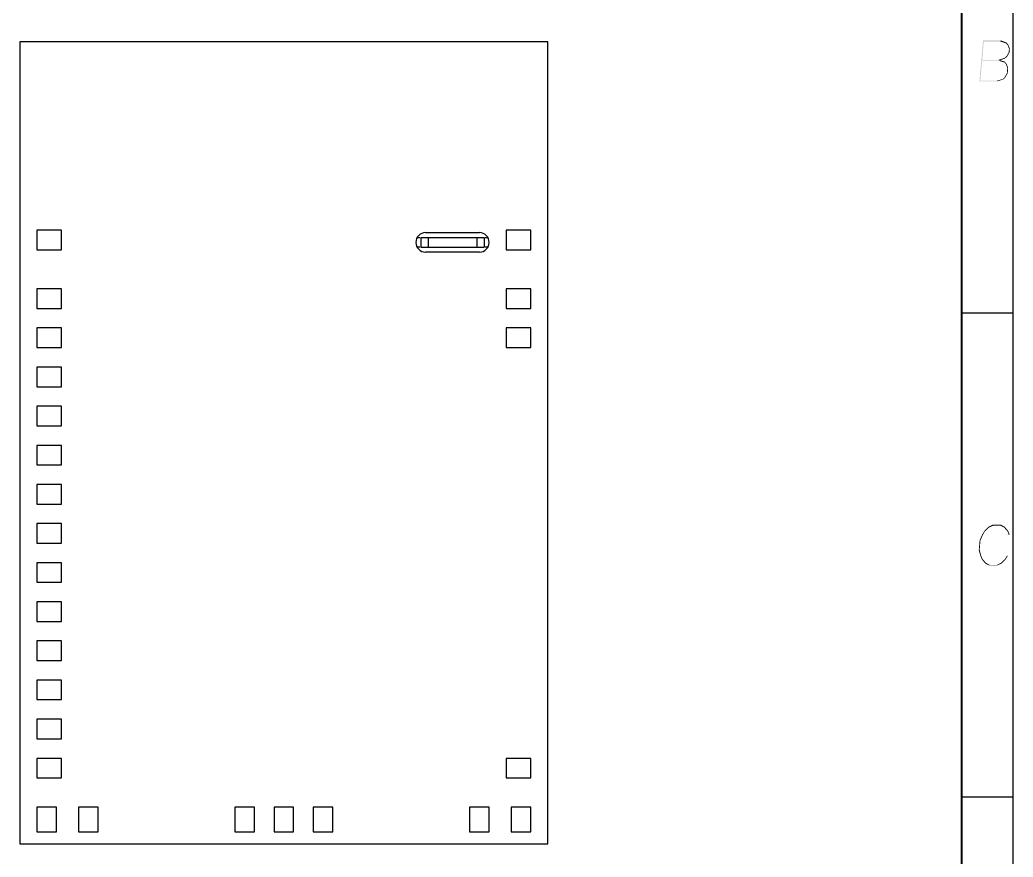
# Model space of a CAD drawing. Header units: millimetres. Extents: x 0 to 297, y 0 to 210.
# Drawn here: x 195.4 to 297, y 49.3 to 134.9 of the extents above; entities that cross this region are included whole.
import ezdxf

# ---------------------------------------------------------------- set-up
doc = ezdxf.new("R2010")
doc.units = ezdxf.units.MM
doc.header["$LTSCALE"] = 16.335
doc.layers.get('0').update_dxf_attribs({"linetype": 'CONTINUOUS'})

msp = doc.modelspace()

# ---------------------------------------------------------------- linework, layer by layer
at = {"color": 7, "linetype": 'Continuous'}
for p, q in [((297, 0), (297, 210)), ((195.412, 132.649), (195.412, 50.649)), ((249.412, 132.649), (195.412, 132.649)), ((249.412, 50.649), (249.412, 132.649)), ((197.162, 113.399), (197.162, 111.399)), ((199.662, 113.399), (197.162, 113.399)), ((199.662, 111.399), (199.662, 113.399)), ((236.912, 113.149), (242.412, 113.149)), ((245.162, 113.399), (245.162, 111.399)), ((247.662, 113.399), (245.162, 113.399)), ((247.662, 111.399), (247.662, 113.399)), ((236.037, 112.649), (236.311, 112.649)), ((236.412, 112.649), (236.412, 111.649)), ((236.412, 112.649), (242.912, 112.649)), ((242.912, 112.649), (242.912, 111.649)), ((243.012, 112.649), (243.287, 112.649)), ((197.162, 111.399), (199.662, 111.399)), ((236.311, 111.649), (236.037, 111.649)), ((236.412, 111.649), (242.912, 111.649)), ((242.412, 111.149), (236.912, 111.149)), ((243.287, 111.649), (243.012, 111.649)), ((245.162, 111.399), (247.662, 111.399)), ((197.162, 107.399), (197.162, 105.399)), ((199.662, 107.399), (197.162, 107.399)), ((199.662, 105.399), (199.662, 107.399)), ((247.662, 107.399), (245.162, 107.399)), ((245.162, 107.399), (245.162, 105.399)), ((247.662, 105.399), (247.662, 107.399)), ((197.162, 105.399), (199.662, 105.399)), ((245.162, 105.399), (247.662, 105.399)), ((291.734, 104.953), (297, 104.953)), ((197.162, 103.399), (197.162, 101.399)), ((199.662, 103.399), (197.162, 103.399)), ((199.662, 101.399), (199.662, 103.399)), ((247.662, 103.399), (245.162, 103.399)), ((245.162, 103.399), (245.162, 101.399)), ((247.662, 101.399), (247.662, 103.399)), ((197.162, 101.399), (199.662, 101.399)), ((245.162, 101.399), (247.662, 101.399)), ((197.162, 99.399), (197.162, 97.399)), ((199.662, 99.399), (197.162, 99.399)), ((199.662, 97.399), (199.662, 99.399)), ((197.162, 97.399), (199.662, 97.399)), ((197.162, 95.399), (197.162, 93.399)), ((199.662, 95.399), (197.162, 95.399)), ((199.662, 93.399), (199.662, 95.399)), ((197.162, 93.399), (199.662, 93.399)), ((197.162, 91.399), (197.162, 89.399)), ((199.662, 91.399), (197.162, 91.399)), ((199.662, 89.399), (199.662, 91.399)), ((197.162, 89.399), (199.662, 89.399)), ((197.162, 87.399), (197.162, 85.399)), ((199.662, 87.399), (197.162, 87.399)), ((199.662, 85.399), (199.662, 87.399)), ((197.162, 85.399), (199.662, 85.399)), ((197.162, 83.399), (197.162, 81.399)), ((199.662, 83.399), (197.162, 83.399)), ((199.662, 81.399), (199.662, 83.399)), ((197.162, 81.399), (199.662, 81.399)), ((197.162, 79.399), (197.162, 77.399)), ((199.662, 79.399), (197.162, 79.399)), ((199.662, 77.399), (199.662, 79.399)), ((197.162, 77.399), (199.662, 77.399)), ((197.162, 75.399), (197.162, 73.399)), ((199.662, 75.399), (197.162, 75.399)), ((199.662, 73.399), (199.662, 75.399)), ((197.162, 73.399), (199.662, 73.399)), ((197.162, 71.399), (197.162, 69.399)), ((199.662, 71.399), (197.162, 71.399)), ((199.662, 69.399), (199.662, 71.399)), ((197.162, 69.399), (199.662, 69.399)), ((197.162, 67.399), (197.162, 65.399)), ((199.662, 67.399), (197.162, 67.399)), ((199.662, 65.399), (199.662, 67.399)), ((197.162, 65.399), (199.662, 65.399)), ((199.662, 63.399), (197.162, 63.399)), ((197.162, 63.399), (197.162, 61.399)), ((199.662, 61.399), (199.662, 63.399)), ((197.162, 61.399), (199.662, 61.399)), ((199.662, 59.399), (197.162, 59.399)), ((197.162, 59.399), (197.162, 57.399)), ((199.662, 57.399), (199.662, 59.399)), ((247.662, 59.399), (245.162, 59.399)), ((245.162, 59.399), (245.162, 57.399)), ((247.662, 57.399), (247.662, 59.399)), ((197.162, 57.399), (199.662, 57.399)), ((245.162, 57.399), (247.662, 57.399)), ((291.734, 55.452), (297, 55.452)), ((199.162, 54.399), (197.162, 54.399)), ((197.162, 54.399), (197.162, 51.899)), ((199.162, 51.899), (199.162, 54.399)), ((203.412, 54.399), (201.412, 54.399)), ((201.412, 54.399), (201.412, 51.899)), ((203.412, 51.899), (203.412, 54.399)), ((219.412, 54.399), (217.412, 54.399)), ((217.412, 54.399), (217.412, 51.899)), ((219.412, 51.899), (219.412, 54.399)), ((223.412, 54.399), (221.412, 54.399)), ((221.412, 54.399), (221.412, 51.899)), ((223.412, 51.899), (223.412, 54.399)), ((227.412, 54.399), (225.412, 54.399)), ((225.412, 54.399), (225.412, 51.899)), ((227.412, 51.899), (227.412, 54.399)), ((243.412, 54.399), (241.412, 54.399)), ((241.412, 54.399), (241.412, 51.899)), ((243.412, 51.899), (243.412, 54.399)), ((247.662, 54.399), (245.662, 54.399)), ((245.662, 54.399), (245.662, 51.899)), ((247.662, 51.899), (247.662, 54.399)), ((197.162, 51.899), (199.162, 51.899)), ((201.412, 51.899), (203.412, 51.899)), ((217.412, 51.899), (219.412, 51.899)), ((221.412, 51.899), (223.412, 51.899)), ((225.412, 51.899), (227.412, 51.899)), ((241.412, 51.899), (243.412, 51.899)), ((245.662, 51.899), (247.662, 51.899)), ((195.412, 50.649), (249.412, 50.649))]:
    msp.add_line(p, q, dxfattribs=at)
at = {"color": 9, "linetype": 'Continuous'}
for p, q in [((237.162, 112.649), (237.162, 111.649)), ((242.162, 112.649), (242.162, 111.649))]:
    msp.add_line(p, q, dxfattribs=at)
at = {"color": 7, "linetype": 'Continuous', "const_width": 0.2}
msp.add_lwpolyline([(291.734, 204.558), (291.734, 5.348)], dxfattribs=at)
at = {"color": 7, "linetype": 'Continuous'}
for centre, start, end in [((236.912, 112.149), 90, 270), ((242.412, 112.149), 270, 90)]:
    msp.add_arc(centre, 1, start, end, dxfattribs=at)
for points in [[(293.999, 132.681), (293.555, 128.62), (293.921, 132.8)], [(293.999, 132.681), (293.836, 130.814), (293.555, 128.62)], [(293.921, 132.8), (295.729, 132.8), (293.999, 132.681)], [(295.689, 132.681), (293.999, 132.681), (295.729, 132.8)], [(295.689, 132.681), (295.729, 132.8), (296.304, 132.592)], [(296.304, 132.592), (296.266, 132.503), (295.689, 132.681)], [(296.266, 132.503), (296.304, 132.592), (296.493, 132.385)], [(296.493, 132.385), (296.429, 132.326), (296.266, 132.503)], [(296.429, 132.326), (296.493, 132.385), (296.664, 131.97)], [(296.664, 131.97), (296.573, 131.94), (296.429, 132.326)], [(296.384, 131.14), (296.137, 131.021), (296.33, 131.199)], [(296.137, 131.021), (296.384, 131.14), (296.159, 130.932)], [(296.628, 131.555), (296.33, 131.199), (296.542, 131.585)], [(296.33, 131.199), (296.628, 131.555), (296.384, 131.14)], [(296.542, 131.585), (296.573, 131.94), (296.664, 131.97)], [(296.542, 131.585), (296.664, 131.97), (296.628, 131.555)], [(293.836, 130.814), (293.828, 130.725), (293.555, 128.62)], [(293.828, 130.725), (293.649, 128.68), (293.555, 128.62)], [(295.526, 130.814), (295.671, 130.784), (293.828, 130.725)], [(293.836, 130.814), (295.526, 130.814), (293.828, 130.725)], [(295.518, 130.725), (293.828, 130.725), (295.671, 130.784)], [(295.518, 130.725), (295.671, 130.784), (296.133, 130.636)], [(296.133, 130.636), (296.095, 130.547), (295.518, 130.725)], [(296.159, 130.932), (295.526, 130.814), (296.137, 131.021)], [(295.526, 130.814), (296.159, 130.932), (295.671, 130.784)], [(296.095, 130.547), (296.133, 130.636), (296.322, 130.428)], [(296.322, 130.428), (296.258, 130.369), (296.095, 130.547)], [(296.258, 130.369), (296.322, 130.428), (296.493, 130.013)], [(296.493, 130.013), (296.402, 129.984), (296.258, 130.369)], [(296.198, 129.006), (295.947, 128.857), (296.143, 129.065)], [(296.441, 129.421), (296.143, 129.065), (296.352, 129.421)], [(296.143, 129.065), (296.441, 129.421), (296.198, 129.006)], [(296.352, 129.421), (296.402, 129.984), (296.493, 130.013)], [(296.352, 129.421), (296.493, 130.013), (296.441, 129.421)], [(293.649, 128.68), (295.339, 128.68), (293.555, 128.62)], [(295.363, 128.62), (293.555, 128.62), (295.339, 128.68)], [(295.972, 128.798), (295.339, 128.68), (295.947, 128.857)], [(295.339, 128.68), (295.972, 128.798), (295.363, 128.62)], [(295.947, 128.857), (296.198, 129.006), (295.972, 128.798)], [(293.919, 82.261), (293.573, 81.698), (293.833, 82.291)], [(294.128, 82.617), (293.833, 82.291), (294.074, 82.676)], [(293.833, 82.291), (294.128, 82.617), (293.919, 82.261)], [(294.547, 83.002), (294.074, 82.676), (294.496, 83.091)], [(294.074, 82.676), (294.547, 83.002), (294.128, 82.617)], [(294.948, 83.18), (294.496, 83.091), (294.929, 83.299)], [(294.496, 83.091), (294.948, 83.18), (294.547, 83.002)], [(294.929, 83.299), (295.729, 83.299), (294.948, 83.18)], [(295.689, 83.18), (294.948, 83.18), (295.729, 83.299)], [(295.689, 83.18), (295.729, 83.299), (296.126, 83.091)], [(296.126, 83.091), (296.059, 83.002), (295.689, 83.18)], [(296.059, 83.002), (296.126, 83.091), (296.475, 82.676)], [(296.475, 82.676), (296.411, 82.617), (296.059, 83.002)], [(296.411, 82.617), (296.475, 82.676), (296.649, 82.291)], [(296.649, 82.291), (296.555, 82.232), (296.411, 82.617)], [(293.66, 81.669), (293.485, 80.69), (293.573, 81.698)], [(293.66, 81.669), (293.577, 80.72), (293.485, 80.69)], [(293.573, 81.698), (293.919, 82.261), (293.66, 81.669)], [(293.485, 80.69), (293.577, 80.72), (293.732, 80.127)], [(293.732, 80.127), (293.641, 80.097), (293.485, 80.69)], [(293.641, 80.097), (293.732, 80.127), (293.879, 79.771)], [(293.879, 79.771), (293.815, 79.712), (293.641, 80.097)], [(293.815, 79.712), (293.879, 79.771), (294.231, 79.386)], [(294.231, 79.386), (294.164, 79.297), (293.815, 79.712)], [(294.164, 79.297), (294.231, 79.386), (294.598, 79.179)], [(294.598, 79.179), (294.563, 79.119), (294.164, 79.297)], [(295.794, 79.297), (295.339, 79.179), (295.743, 79.386)], [(295.339, 79.179), (295.794, 79.297), (295.363, 79.119)], [(296.216, 79.712), (295.743, 79.386), (296.162, 79.771)], [(295.743, 79.386), (296.216, 79.712), (295.794, 79.297)], [(296.457, 80.097), (296.162, 79.771), (296.371, 80.127)], [(296.162, 79.771), (296.457, 80.097), (296.216, 79.712)], [(294.598, 79.179), (295.339, 79.179), (294.563, 79.119)], [(295.363, 79.119), (294.563, 79.119), (295.339, 79.179)]]:
    msp.add_solid(points, dxfattribs=at)

doc.saveas('drawing.dxf')
